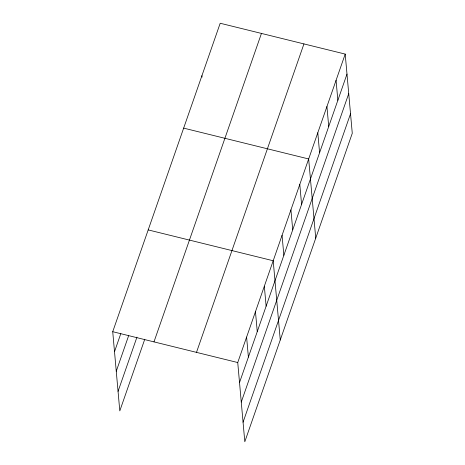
<?xml version="1.0" encoding="UTF-8"?>
<svg xmlns="http://www.w3.org/2000/svg" width="465" height="465" viewBox="0 0 465 465"><rect width="100%" height="100%" fill="white"/><g stroke="black" fill="none" stroke-linecap="round" stroke-linejoin="round"><path stroke-width="0.7" d="M144.76 339.258L119.796 410.909L112.728 331.702L220.195 23.25L345.204 54.091L352.272 133.298L244.805 441.75L237.737 362.543L345.204 54.091M114.512 351.703L120.813 333.62M116.256 371.239L128.625 335.747M118.052 391.373L136.954 337.131M153.979 341.88L261.446 33.428M196.486 352.365L303.947 43.913M239.522 382.544L346.989 74.086M241.265 402.08L348.733 93.628M243.061 422.214L350.529 113.756M183.658 128.125L308.661 158.966L315.735 238.173M148.196 229.913L273.199 260.755L280.267 339.962M112.728 331.702L237.737 362.543M336.067 80.306L337.852 100.306M326.93 106.526L328.72 126.527M317.798 132.746L319.583 152.741M299.797 184.413L301.582 204.408M290.933 209.86L292.718 229.855M282.063 235.307L283.848 255.302M264.335 286.202L266.12 306.197M255.465 311.649L257.25 331.65M246.601 337.096L248.386 357.097M201.926 75.685L202.054 77.114"/></g></svg>
